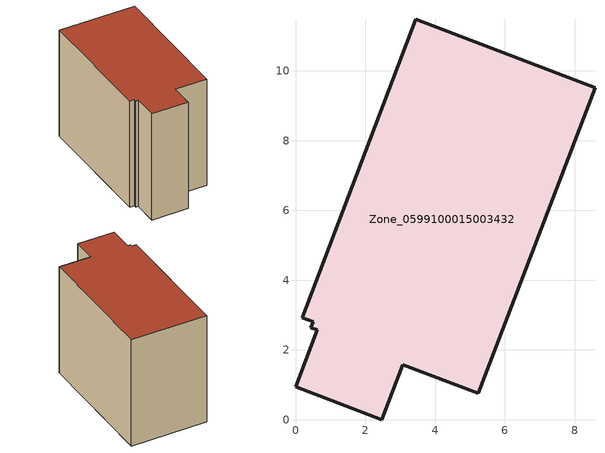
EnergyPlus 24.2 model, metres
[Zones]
Zone_0599100015003432
 floor ground (C_G): 3.08,1.58 2.48,0 0,0.94 0.62,2.57 0.44,2.64 0.5,2.81 0.2,2.92 3.44,11.48 8.59,9.51 5.24,0.76 z0.59
 wall outside (C_F): 2.48,0 3.08,1.58 5.24,0.76 8.59,9.51 3.44,11.48 0.2,2.92 0.5,2.81 0.44,2.64 0.62,2.57 0,0.94 2.48,0 z0.59:8.79
 roof outside (C_R): 0.44,2.64 0.62,2.57 0,0.94 2.48,0 3.08,1.58 5.24,0.76 8.59,9.51 3.44,11.48 0.2,2.92 0.5,2.81 z8.79
[BUILDING]
Pand.0599100015003432: North Axis=0; Terrain=City; Loads Convergence Tolerance Value=0.04; Temperature Convergence Tolerance Value=0.4; Solar Distribution=FullExterior; Maximum Number of Warmup Days=25; Minimum Number of Warmup Days=1
[Site:Location]
Rotterdam.The.Hague.AP_ZH_NLD Design_Conditions: Latitude=51.96; Longitude=4.45; Time Zone=1; Elevation=-4.5
[SITE:GROUNDTEMPERATURE:BUILDINGSURFACE]
18, 18, 18, 18, 18, 18, 18, 18, 18, 18, 18, 18
[MATERIAL] Thermal Absorptance=0.9; Solar Absorptance=0.7; Visible Absorptance=0.7
Name | Roughness | Thickness | Conductivity | Density | Specific Heat
G.TI.1965-1974 | MediumSmooth | 0.15 | 0.882353 | 540 | 1210
F.TI.1965-1974 | Rough | 0.3 | 0.697674 | 1920 | 840
R.TI.1965-1974 | MediumRough | 0.2 | 0.232558 | 1500 | 1000
[CONSTRUCTION]
C_G: G.TI.1965-1974
C_F: F.TI.1965-1974
C_R: R.TI.1965-1974
[ZONE]
Zone_0599100015003432: Type=1; Multiplier=1; Ceiling Height=Autocalculate; Volume=Autocalculate; Floor Area=autocalculate; Part of Total Floor Area=Yes
[ZONEINFILTRATION:DESIGNFLOWRATE]
Infil_Zone_0599100015003432: Zone or ZoneList or Space or SpaceList=Zone_0599100015003432; Schedule=AlwaysOn; Design Flow Rate Calculation Method=Flow/Area; Flow Rate per Floor Area=0.003; Constant Term Coefficient=1; Temperature Term Coefficient=0; Velocity Term Coefficient=0; Velocity Squared Term Coefficient=0
[HVACTEMPLATE:ZONE:IDEALLOADSAIRSYSTEM]
Zone_0599100015003432: Maximum Heating Supply Air Temperature=50; Minimum Cooling Supply Air Temperature=13; Maximum Heating Supply Air Humidity Ratio=0.0156; Minimum Cooling Supply Air Humidity Ratio=0.0077; Heating Limit=NoLimit; Cooling Limit=NoLimit; Dehumidification Control Type=ConstantSensibleHeatRatio; Cooling Sensible Heat Ratio=0.7; Dehumidification Setpoint=60; Humidification Control Type=None; Humidification Setpoint=30; Outdoor Air Method=None; Outdoor Air Flow Rate per Person=0.00944; Outdoor Air Flow Rate per Zone Floor Area=0; Outdoor Air Flow Rate per Zone=0; Demand Controlled Ventilation Type=None; Outdoor Air Economizer Type=NoEconomizer; Heat Recovery Type=None; Sensible Heat Recovery Effectiveness=0.7; Latent Heat Recovery Effectiveness=0.65
[ZONECONTROL:THERMOSTAT]
ThermostatControl_Zone_0599100015003432: Zone or ZoneList=Zone_0599100015003432; Control Type Schedule=DualSetpointControlType; Control 1=Thermostat_Zone_0599100015003432; Temperature Difference Between Cutout And Setpoint=0
[THERMOSTATSETPOINT:DUALSETPOINT]
Thermostat_Zone_0599100015003432: Heating Setpoint Temperature Schedule=HeatingSetpoint_Zone_0599100015003432; Cooling Setpoint Temperature Schedule=CoolingSetpoint_Zone_0599100015003432
[SCHEDULE:COMPACT]
HeatingSetpoint_Zone_0599100015003432: Through: 12/31, For: AllDays, Until: 24:00, 21
CoolingSetpoint_Zone_0599100015003432: Through: 12/31, For: AllDays, Until: 24:00, 24
DualSetpointControlType: Through: 12/31, For: AllDays, Until: 24:00, 4
AlwaysOn: Through: 12/31, For: AllDays, Until: 24:00, 1
